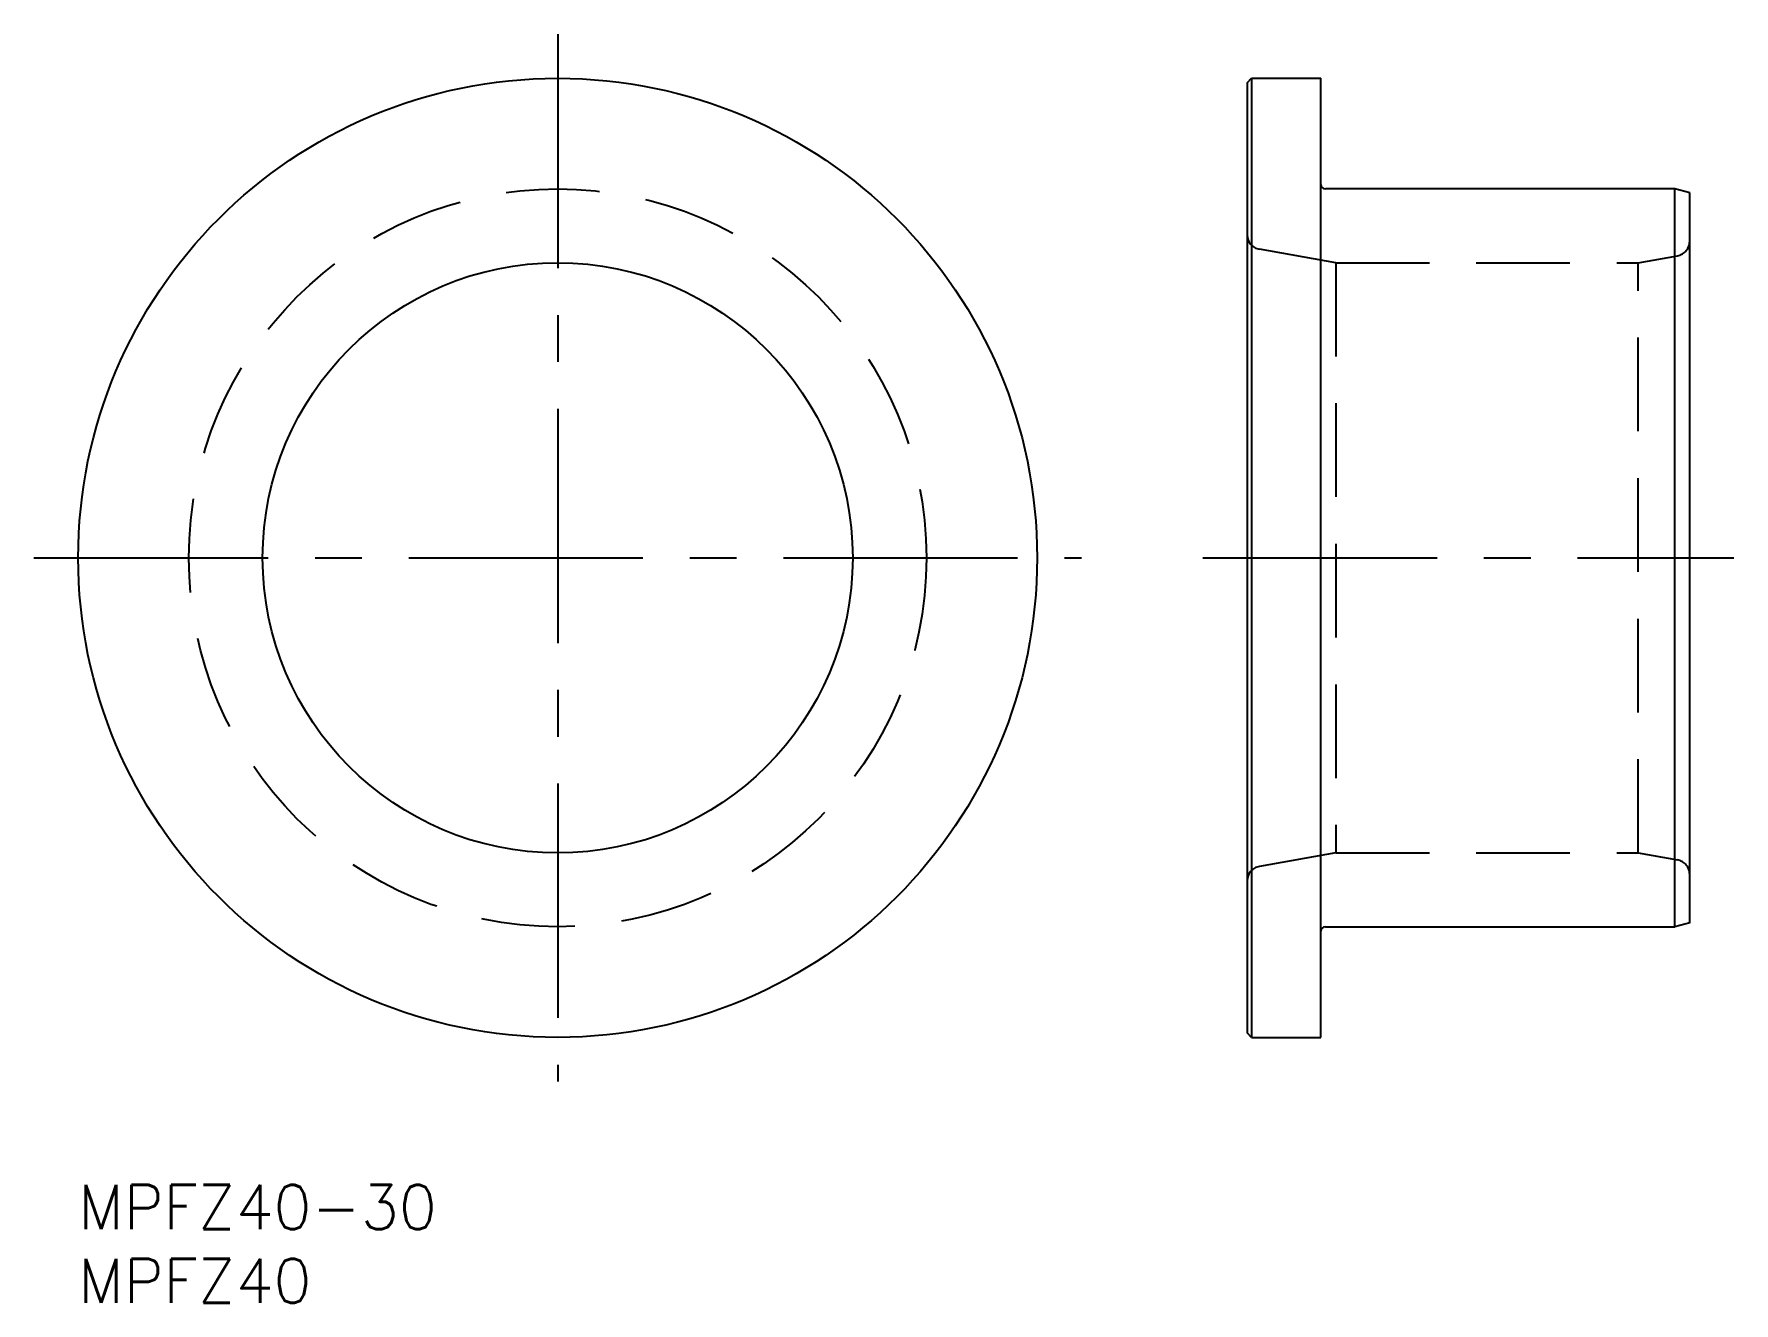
# Model space of a CAD drawing. Extents: x -3 to 112, y -8 to 78.
import ezdxf

# ---------------------------------------------------------------- set-up
doc = ezdxf.new("R2010")
doc.units = 0
doc.header["$LTSCALE"] = 0.5
doc.linetypes.add('CENTER', pattern=[50.8, 31.75, -6.35, 6.35, -6.35])
doc.linetypes.add('DASHED', pattern=[19.05, 12.7, -6.35])
doc.layers.get('0').update_dxf_attribs({"linetype": 'CONTINUOUS'})
for name, color, linetype in [('MSM_CENTER', 1, 'CENTER'), ('MSM_CONTINUOUS', 7, 'CONTINUOUS'), ('MSM_DASHED', 4, 'DASHED'), ('MSM_PART_NUMBER', 7, 'CONTINUOUS')]:
    doc.layers.add(name, color=color, linetype=linetype)
doc.styles.get("Standard").update_dxf_attribs({"font": 'txt.shx', "height": 3, "bigfont": 'bigfont.shx'})

# ---------------------------------------------------------------- blocks, each defined once
blk = doc.blocks.new('*U23')
at = {"layer": 'MSM_PART_NUMBER'}
blk.add_text('MPFZ40-30', height=3, dxfattribs=at).set_placement((0, -3))
blk = doc.blocks.new('*U24')
at = {"layer": 'MSM_PART_NUMBER'}
blk.add_text('MPFZ40', height=3, dxfattribs=at).set_placement((0, -8))

msp = doc.modelspace()

# ---------------------------------------------------------------- linework, layer by layer
at = {"layer": 'MSM_CENTER'}
for p, q in [((32.5, 78), (32.5, 7)), ((-3, 42.5), (68, 42.5)), ((76.24, 42.5), (112.24, 42.5))]:
    msp.add_line(p, q, dxfattribs=at)
at = {"layer": 'MSM_CONTINUOUS'}
for p, q in [((79.24, 74.7), (79.54, 75)), ((79.54, 75), (79.54, 10)), ((79.54, 75), (84.24, 75)), ((84.24, 10), (84.24, 75)), ((79.24, 74.7), (79.24, 10.3)), ((108.24, 67.5), (84.54, 67.5)), ((109.24, 67.23), (108.24, 67.5)), ((108.24, 17.5), (108.24, 67.5)), ((109.24, 17.77), (109.24, 67.23)), ((84.54, 17.5), (108.24, 17.5)), ((109.24, 17.77), (108.24, 17.5)), ((79.54, 10), (79.24, 10.3)), ((79.54, 10), (84.24, 10))]:
    msp.add_line(p, q, dxfattribs=at)
for radius in [32.5, 20]:
    msp.add_circle((32.5, 42.5), radius, dxfattribs=at)
for centre, start, end in [((84.54, 67.8), 180, 270), ((84.54, 17.2), 90, 180)]:
    msp.add_arc(centre, 0.3, start, end, dxfattribs=at)
at = {"layer": 'MSM_DASHED'}
for p, q in [((85.24, 62.5), (80.07, 63.41)), ((85.24, 62.5), (105.74, 62.5)), ((85.24, 62.5), (85.24, 22.5)), ((105.74, 62.5), (108.42, 62.97)), ((105.74, 22.5), (105.74, 62.5)), ((85.24, 22.5), (80.07, 21.59)), ((85.24, 22.5), (105.74, 22.5)), ((105.74, 22.5), (108.42, 22.03))]:
    msp.add_line(p, q, dxfattribs=at)
msp.add_circle((32.5, 42.5), 25, dxfattribs=at)
for centre, start, end in [((80.24, 64.4), 180, 260), ((108.24, 63.96), 280, 0), ((108.24, 21.04), 0, 80), ((80.24, 20.6), 100, 180)]:
    msp.add_arc(centre, 1, start, end, dxfattribs=at)

# ---------------------------------------------------------------- block references
for name in ['*U23', '*U24']:
    msp.add_blockref(name, (0, 0))

doc.saveas('drawing.dxf')
